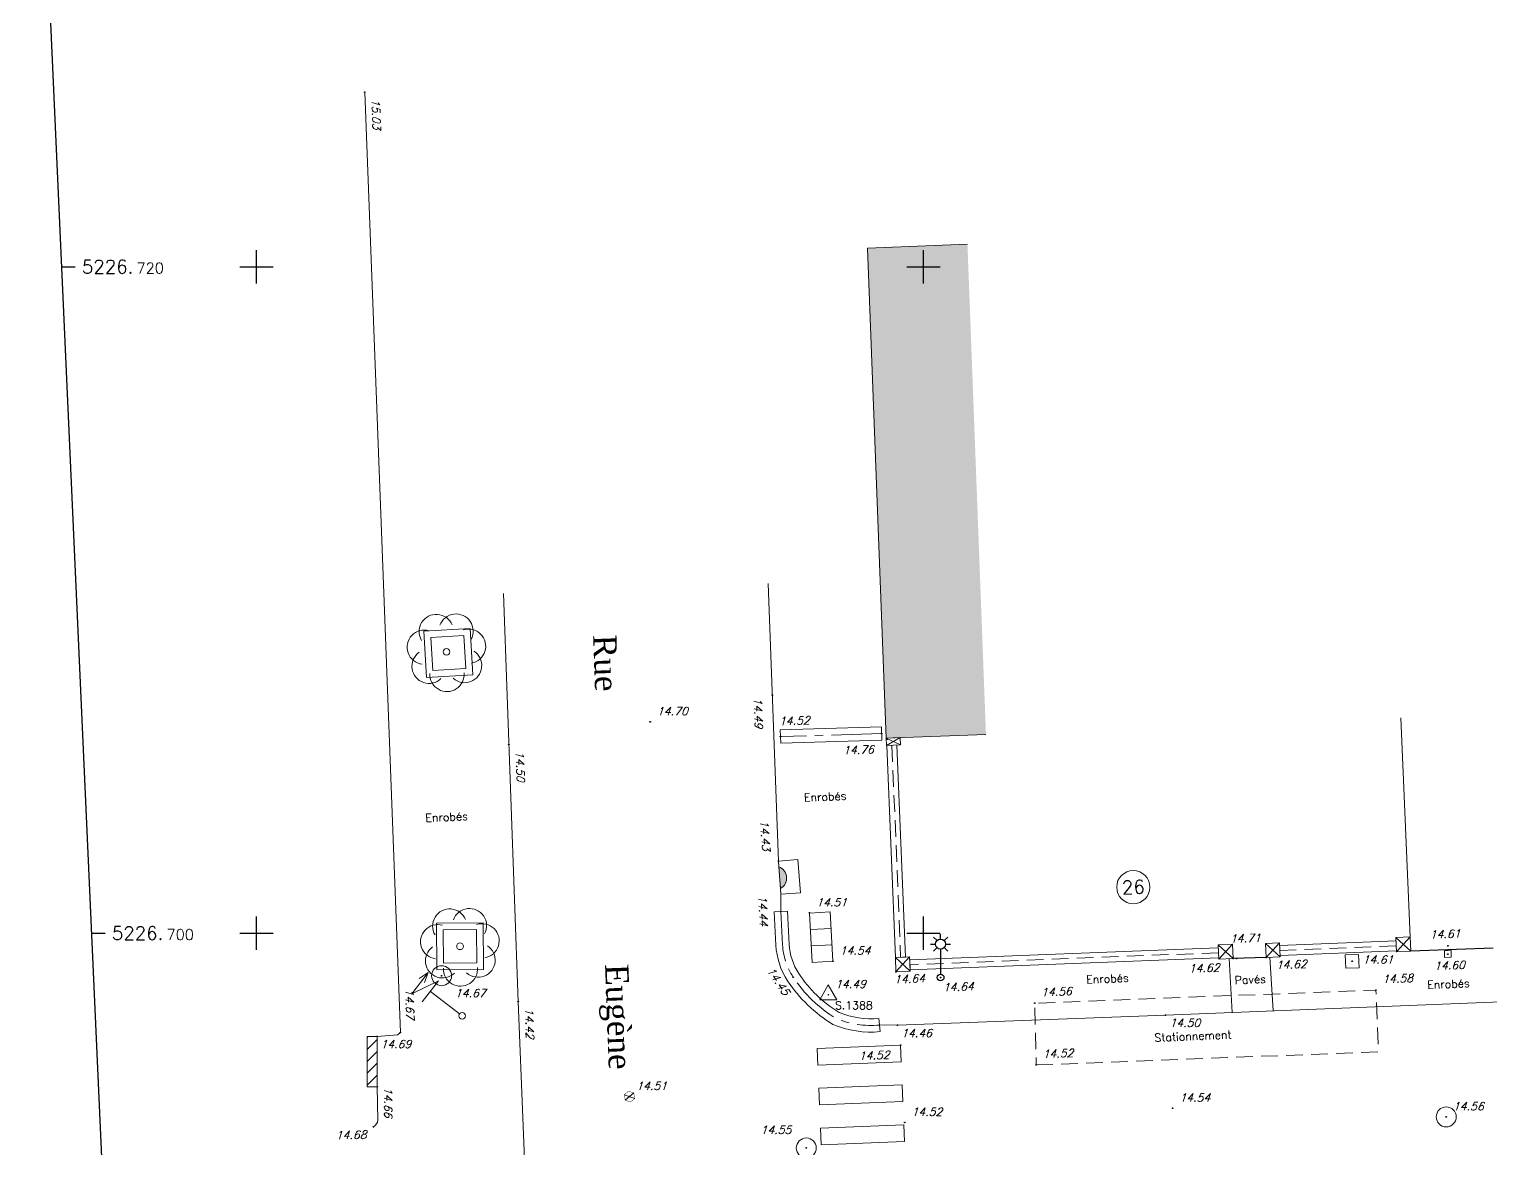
# Model space of a CAD drawing. Header units: metres. Extents: x 1373359 to 1376054, y 5226623 to 5228666.
# Drawn here: x 1375193.18 to 1375237.01, y 5226693.53 to 5226727.13 of the extents above; entities that cross this region are included whole.
import ezdxf
from ezdxf.enums import TextEntityAlignment as Align

# ---------------------------------------------------------------- set-up
doc = ezdxf.new("R2010")
doc.units = ezdxf.units.M
doc.header["$LTSCALE"] = 2
doc.header["$PDMODE"] = 32
doc.header["$PDSIZE"] = 0.02
doc.linetypes.add('AXES2', pattern=[1.125, 0.75, -0.125, 0.125, -0.125])
doc.linetypes.add('INTERROMPU2', pattern=[0.375, 0.25, -0.125])
doc.layers.get('0').update_dxf_attribs({"color": 6})
for name, color, linetype, lineweight in [('ASSEP_P_AFFCAR', 5, 'Continuous', 0), ('ASSEP_P_AFFRON', 5, 'Continuous', 0), ('ASSEP_P_AV--RC', 5, 'Continuous', 9), ('ASSEU_P_AFFCAR', 124, 'Continuous', 9), ('ASSEU_P_AFFRON', 124, 'Continuous', 9), ('CAD_L_PARCELLE', 253, 'Continuous', 0), ('EAU_P_BCH', 4, 'Continuous', 9), ('EV_F_TEXNATSOL', 7, 'Continuous', 0), ('EV_P_ARBRE', 3, 'Continuous', 9), ('FDP_F_BATI', 7, 'Continuous', 9), ('FDP_F_TBATNUM', 7, 'Continuous', 9), ('FDP_L_BATI', 7, 'Continuous', 9), ('FDP_L_MURBAHUT', 7, 'Continuous', 9), ('FDP_L_MURPLEIN', 7, 'Continuous', 9), ('GEOD_P_STA', 6, 'Continuous', 9), ('MUL_P_SUPX-T--', 1, 'Continuous', 0), ('SIGH _L_LIGNE', 7, 'INTERROMPU2', 9), ('SIGH_F_PIETON', 7, 'Continuous', 9), ('TEL_P_AFFREC', 6, 'Continuous', 9), ('VOIE_F_TEXNOM', 7, 'Continuous', 0), ('VOIE_L_BORDREV', 252, 'Continuous', 0), ('VOIE_L_BORDURE', 7, 'Continuous', 9)]:
    doc.layers.add(name, color=color, linetype=linetype, lineweight=lineweight)
for name, color, linetype in [('ECLAI_P_SUPPE0', 6, 'Continuous'), ('FDP_P_SEUILPIE', 7, 'Continuous'), ('MEP_F_CADRE', 7, 'Continuous'), ('MEP_F_CARRO', 7, 'Continuous'), ('MEP_F_TEXCARRO', 7, 'Continuous'), ('TopoAlt', 7, 'Continuous'), ('Topojis', 7, 'Continuous')]:
    doc.layers.add(name, color=color, linetype=linetype)
doc.styles.get("Standard").update_dxf_attribs({"font": 'romans.shx'})
doc.styles.add('TNR', font='TIMES.TTF', dxfattribs={"width": 0.999})

# ---------------------------------------------------------------- blocks, each defined once
blk = doc.blocks.new('Tcpoint')
at = {"color": 0}
blk.add_point((0, 0), dxfattribs=at)
at = {"layer": 'TopoAlt'}
blk.add_attdef('ALT', (0.2, 0.2), '', height=0.24, dxfattribs=at)
blk = doc.blocks.new('u014')
at = {"color": 0}
blk.add_line((0, 0), (0, 0), dxfattribs=at)
blk.add_circle((0, 0), 0.3, dxfattribs=at)
blk = doc.blocks.new('l009')
at = {"color": 0}
for points in [[(-0.3, 1), (-0.15, 1)], [(-0.212132, 1.212132), (-0.106066, 1.106066)], [(-0.106066, 0.893934), (-0.212132, 0.787868)], [(0, 1.15), (0, 1.3)], [(0.212132, 1.212132), (0.106066, 1.106066)], [(0.106066, 0.893934), (0.212132, 0.787868)], [(0.15, 1), (0.3, 1)], [(0, 0.85), (0, 0.85), (0, 0.1)]]:
    blk.add_lwpolyline(points, dxfattribs=at)
for centre, radius in [((0, 1), 0.15), ((0, 0), 0.1)]:
    blk.add_circle(centre, radius, dxfattribs=at)
blk = doc.blocks.new('CB014')
at = {"color": 0}
blk.add_line((0, 0), (0, 0), dxfattribs=at)
blk.add_lwpolyline([(-0.2, -0.2), (-0.2, 0.2), (0.2, 0.2), (0.2, -0.2)], close=True, dxfattribs=at)
blk = doc.blocks.new('CB012')
at = {"color": 0}
blk.add_line((0, 0), (0, 0), dxfattribs=at)
blk.add_lwpolyline([(-0.1, -0.1), (-0.1, 0.1), (0.1, 0.1), (0.1, -0.1)], close=True, dxfattribs=at)
blk = doc.blocks.new('t003')
at = {"color": 0}
blk.add_line((0, 0), (0, 0), dxfattribs=at)
blk.add_lwpolyline([(0.259834, -0.149954), (-0.000053, 0.3), (-0.259781, -0.150046)], close=True, dxfattribs=at)
blk = doc.blocks.new('CB019')
at = {"color": 0}
for p, q in [((-0.156, -0.057), (0.156, 0.057)), ((-0.126, 0.109), (0.126, -0.109))]:
    blk.add_line(p, q, dxfattribs=at)
at = {"color": 0, "const_width": 0.012}
blk.add_lwpolyline([(-0.03, -0.164), (0.126, -0.109), (0.156, 0.057), (0.03, 0.164), (-0.126, 0.109), (-0.156, -0.057)], close=True, dxfattribs=at)
blk = doc.blocks.new('CB008')
blk.add_hatch(color=0).paths.add_polyline_path([(0.174, 0), (0.826, 0, 0.642037)])
at = {"color": 0}
for points in [[(0, 0.586), (1, 0.586)], [(0, 0), (0, 0.586)], [(1, 0), (1, 0.586)], [(0, 0), (0.174, 0)], [(0.174, 0), (0.826, 0)], [(0.826, 0), (1, 0)]]:
    blk.add_lwpolyline(points, dxfattribs=at)
blk.add_arc((0.5, -0.149), 0.358, 24.596, 155.404, dxfattribs=at)
blk = doc.blocks.new('CB003')
at = {"color": 0, "linetype": 'Continuous'}
for p, q in [((0, 0), (0, 1)), ((1, 1), (0, 1)), ((0.333, 0), (0.333, 1)), ((0.666, 0), (0.666, 1)), ((1, 0), (1, 1)), ((1, 0), (0, 0))]:
    blk.add_line(p, q, dxfattribs=at)
blk = doc.blocks.new('szpoint')
at = {"color": 0}
blk.add_point((0, 0), dxfattribs=at)
blk = doc.blocks.new('CB024')
at = {"color": 0}
blk.add_circle((0, 0), 0.5, dxfattribs=at)
for centre, start, end in [((-2.62, 2.18), 45.8389, 234.6315), ((0.07, 3.41), 354.4104, 183.203), ((2.71, 2.07), 302.9818, 131.7744), ((-3.34, -0.69), 97.2675, 286.0601), ((3.31, -0.83), 251.5532, 80.3458), ((-1.54, -3.04), 148.6961, 337.4887), ((1.42, -3.1), 200.1246, 28.9173)]:
    blk.add_arc(centre, 2.57, start, end, dxfattribs=at)
blk = doc.blocks.new('e001')
at = {"color": 0}
for points in [[(0.4, 1.6), (-0.4, 1.6), (0.4, 1.2), (-0.4, 1.2)], [(0.1, 1.7), (0.4, 1.6), (0.1, 1.5)], [(0, 1.2), (0, 0.1)]]:
    blk.add_lwpolyline(points, dxfattribs=at)
blk.add_circle((0, 0), 0.1, dxfattribs=at)

msp = doc.modelspace()

# ---------------------------------------------------------------- hatches: boundary and pattern name
at = {"layer": 'FDP_F_BATI'}
msp.add_hatch(color=9, dxfattribs=at).paths.add_polyline_path([(1375221.873, 5226705.962), (1375218.876, 5226705.849), (1375218.32, 5226720.559), (1375221.318, 5226720.672)])
at = {"layer": 'FDP_L_MURPLEIN'}
h = msp.add_hatch(dxfattribs=at)
h.set_pattern_fill('ANSI31', color=256, scale=0.08, style=0)
h.set_pattern_definition([(45, (1375203.31385, 5226690.40583), (-0.179605, 0.179605), [])])
h.paths.add_polyline_path([(1375203.614, 5226696.905), (1375203.314, 5226696.905), (1375203.316, 5226695.392), (1375203.616, 5226695.392)])

# ---------------------------------------------------------------- linework, layer by layer
at = {"layer": 'CAD_L_PARCELLE', "flags": 128}
msp.add_lwpolyline([(1375234.597, 5226699.891), (1375234.317, 5226706.464)], dxfattribs=at)
at = {"layer": 'FDP_F_TBATNUM'}
msp.add_circle((1375226.292, 5226701.382), 0.499, dxfattribs=at)
at = {"layer": 'FDP_L_BATI', "elevation": -0.163}
msp.add_lwpolyline([(1375221.873, 5226705.962), (1375218.876, 5226705.849), (1375218.32, 5226720.559), (1375221.318, 5226720.672)], dxfattribs=at)
at = {"layer": 'FDP_L_MURBAHUT'}
for p, q in [((1375228.837, 5226699.655), (1375229.267, 5226699.672)), ((1375229.267, 5226699.672), (1375228.837, 5226699.655)), ((1375228.854, 5226699.225), (1375229.267, 5226699.672)), ((1375229.267, 5226699.672), (1375229.284, 5226699.242)), ((1375230.257, 5226699.694), (1375230.676, 5226699.712)), ((1375230.676, 5226699.712), (1375230.257, 5226699.694)), ((1375230.275, 5226699.275), (1375230.257, 5226699.694)), ((1375230.257, 5226699.694), (1375230.694, 5226699.293)), ((1375230.275, 5226699.275), (1375230.676, 5226699.712)), ((1375230.676, 5226699.712), (1375230.694, 5226699.293)), ((1375234.167, 5226699.872), (1375234.597, 5226699.891)), ((1375234.597, 5226699.891), (1375234.167, 5226699.872)), ((1375234.185, 5226699.443), (1375234.167, 5226699.872)), ((1375234.167, 5226699.872), (1375234.615, 5226699.461)), ((1375234.185, 5226699.443), (1375234.597, 5226699.891)), ((1375234.597, 5226699.891), (1375234.615, 5226699.461)), ((1375219.156, 5226699.271), (1375219.585, 5226699.289)), ((1375219.585, 5226699.289), (1375219.156, 5226699.271)), ((1375219.173, 5226698.842), (1375219.156, 5226699.271)), ((1375219.156, 5226699.271), (1375219.602, 5226698.859)), ((1375219.173, 5226698.842), (1375219.585, 5226699.289)), ((1375219.585, 5226699.289), (1375219.602, 5226698.859)), ((1375228.854, 5226699.225), (1375228.837, 5226699.655)), ((1375228.837, 5226699.655), (1375229.284, 5226699.242)), ((1375229.284, 5226699.242), (1375228.854, 5226699.225)), ((1375230.694, 5226699.293), (1375230.275, 5226699.275)), ((1375234.615, 5226699.461), (1375234.185, 5226699.443)), ((1375219.602, 5226698.859), (1375219.173, 5226698.842))]:
    msp.add_line(p, q, dxfattribs=at)
at = {"layer": 'FDP_L_MURBAHUT', "elevation": -0.163, "flags": 128}
for points in [[(1375219.305, 5226705.868), (1375218.876, 5226705.849)], [(1375218.876, 5226705.849), (1375219.315, 5226705.648)], [(1375218.876, 5226705.849), (1375218.886, 5226705.629)], [(1375219.305, 5226705.868), (1375218.886, 5226705.629)], [(1375219.315, 5226705.648), (1375219.305, 5226705.865)], [(1375218.886, 5226705.629), (1375218.886, 5226705.629), (1375219.315, 5226705.648)]]:
    msp.add_lwpolyline(points, dxfattribs=at)
at = {"layer": 'FDP_L_MURBAHUT', "elevation": -0.384}
msp.add_lwpolyline([(1375219.204, 5226705.643), (1375219.463, 5226699.284), (1375219.163, 5226699.272), (1375218.905, 5226705.63)], dxfattribs=at)
at = {"layer": 'FDP_L_MURBAHUT', "linetype": 'INTERROMPU2', "elevation": -0.384, "flags": 128}
msp.add_lwpolyline([(1375219.054, 5226705.637), (1375219.313, 5226699.278)], dxfattribs=at)
at = {"layer": 'FDP_L_MURBAHUT', "flags": 128}
for points in [[(1375234.171, 5226699.772), (1375230.68, 5226699.633)], [(1375234.184, 5226699.473), (1375230.693, 5226699.333)]]:
    msp.add_lwpolyline(points, dxfattribs=at)
at = {"layer": 'FDP_L_MURBAHUT'}
msp.add_lwpolyline([(1375228.841, 5226699.565), (1375219.589, 5226699.199), (1375219.601, 5226698.899), (1375228.853, 5226699.265)], dxfattribs=at)
at = {"layer": 'FDP_L_MURBAHUT', "linetype": 'INTERROMPU2', "flags": 128}
for points in [[(1375228.847, 5226699.415), (1375219.595, 5226699.049)], [(1375234.177, 5226699.622), (1375230.686, 5226699.483)]]:
    msp.add_lwpolyline(points, dxfattribs=at)
at = {"layer": 'FDP_L_MURPLEIN', "flags": 128}
msp.add_lwpolyline([(1375203.316, 5226695.392), (1375203.314, 5226696.905), (1375203.614, 5226696.905), (1375203.616, 5226695.392)], close=True, dxfattribs=at)
at = {"layer": 'FDP_P_SEUILPIE', "flags": 128}
for points in [[(1375230.275, 5226699.275), (1375229.284, 5226699.242)], [(1375237.085, 5226699.555), (1375234.615, 5226699.461)]]:
    msp.add_lwpolyline(points, dxfattribs=at)
at = {"layer": 'MEP_F_CADRE', "flags": 128}
msp.add_lwpolyline([(1375193.192, 5226741.78), (1375276.098, 5226745.507), (1375273.475, 5226803.848), (1375440.307, 5226811.347), (1375448.219, 5226635.325), (1375198.471, 5226624.098), (1375193.182, 5226741.779)], dxfattribs=at)
at = {"layer": 'MEP_F_CARRO'}
for p, q in [((1375200, 5226719.5), (1375200, 5226720.5)), ((1375220, 5226719.5), (1375220, 5226720.5)), ((1375199.5, 5226720), (1375200.5, 5226720)), ((1375219.5, 5226720), (1375220.5, 5226720)), ((1375200, 5226699.5), (1375200, 5226700.5)), ((1375220, 5226699.5), (1375220, 5226700.5)), ((1375199.5, 5226700), (1375200.5, 5226700)), ((1375219.5, 5226700), (1375220.5, 5226700))]:
    msp.add_line(p, q, dxfattribs=at)
at = {"layer": 'MEP_F_TEXCARRO'}
for p, q in [((1375194.161, 5226720), (1375194.561, 5226720)), ((1375195.06, 5226700), (1375195.46, 5226700))]:
    msp.add_line(p, q, dxfattribs=at)
at = {"layer": 'SIGH _L_LIGNE', "flags": 128}
msp.add_lwpolyline([(1375223.38, 5226696.045), (1375233.64, 5226696.441), (1375233.568, 5226698.295), (1375223.334, 5226697.9)], close=True, dxfattribs=at)
at = {"layer": 'SIGH_F_PIETON', "flags": 128}
for points in [[(1375216.812, 5226696.538), (1375216.832, 5226696.038), (1375219.334, 5226696.139), (1375219.314, 5226696.639), (1375216.812, 5226696.538)], [(1375216.86, 5226695.349), (1375216.88, 5226694.849), (1375219.382, 5226694.95), (1375219.361, 5226695.45), (1375216.86, 5226695.349)], [(1375216.908, 5226694.148), (1375216.928, 5226693.649), (1375219.43, 5226693.749), (1375219.41, 5226694.249), (1375216.908, 5226694.148)]]:
    msp.add_lwpolyline(points, dxfattribs=at)
at = {"layer": 'VOIE_L_BORDREV', "flags": 128}
for points, elevation in [([(1375205.017, 5226709.061), (1375206.405, 5226709.139), (1375206.483, 5226707.75), (1375205.094, 5226707.673)], -0.235), ([(1375205.227, 5226708.873), (1375206.217, 5226708.928), (1375206.272, 5226707.939), (1375205.283, 5226707.884)], -0.235), ([(1375205.398, 5226700.298), (1375206.797, 5226700.31), (1375206.808, 5226698.912), (1375205.41, 5226698.9)], -0.387), ([(1375205.6, 5226700.1), (1375206.598, 5226700.108), (1375206.606, 5226699.11), (1375205.608, 5226699.102)], -0.387)]:
    msp.add_lwpolyline(points, close=True, dxfattribs=dict(at, elevation=elevation))
for points in [[(1375229.167, 5226699.238), (1375229.258, 5226697.621)], [(1375230.391, 5226699.28), (1375230.482, 5226697.67)]]:
    msp.add_lwpolyline(points, dxfattribs=at)
at = {"layer": 'VOIE_L_BORDURE', "flags": 128}
for points in [[(1375203.241, 5226725.233), (1375204.311, 5226697.02), (1375204.225, 5226696.947), (1375203.614, 5226696.905)], [(1375208.145, 5226690.465), (1375207.845, 5226697.954), (1375207.401, 5226710.192)], [(1375215.346, 5226710.493), (1375215.649, 5226702.165), (1375215.726, 5226701.168), (1375215.725, 5226700.654)]]:
    msp.add_lwpolyline(points, dxfattribs=at)
at = {"layer": 'VOIE_L_BORDURE'}
msp.add_lwpolyline([(1375215.717, 5226705.701), (1375218.748, 5226705.789), (1375218.737, 5226706.188), (1375215.705, 5226706.101)], close=True, dxfattribs=at)
at = {"layer": 'VOIE_L_BORDURE', "linetype": 'AXES2', "flags": 128}
msp.add_lwpolyline([(1375218.743, 5226705.989), (1375215.711, 5226705.901)], dxfattribs=at)
at = {"layer": 'VOIE_L_BORDURE'}
msp.add_lwpolyline([(1375215.525, 5226700.644), (1375215.574, 5226699.645, 0.134176), (1375215.925, 5226698.573, 0.111204), (1375217.285, 5226697.262, 0.125164), (1375218.699, 5226697.046), (1375218.661, 5226697.444, -0.122273), (1375217.467, 5226697.62, -0.109307), (1375216.259, 5226698.793, -0.134176), (1375215.974, 5226699.664), (1375215.925, 5226700.663)], format="xyb", close=True, dxfattribs=at)
at = {"layer": 'VOIE_L_BORDURE', "linetype": 'AXES2', "flags": 128}
msp.add_lwpolyline([(1375215.725, 5226700.654), (1375215.774, 5226699.654, 0.134176), (1375216.092, 5226698.683, 0.110308), (1375217.376, 5226697.441, 0.123816), (1375218.68, 5226697.245)], format="xyb", dxfattribs=at)
at = {"layer": 'VOIE_L_BORDURE'}
msp.add_lwpolyline([(1375218.679, 5226697.246), (1375219.216, 5226697.238), (1375227.253, 5226697.54), (1375238.581, 5226697.995), (1375248.898, 5226698.403), (1375261.044, 5226698.904), (1375270.94, 5226699.252), (1375272.576, 5226699.353), (1375276.692, 5226699.517), (1375283.508, 5226699.758), (1375286.167, 5226699.853), (1375286.884, 5226699.879)], dxfattribs=at)
at = {"layer": 'VOIE_L_BORDURE', "flags": 128}
msp.add_lwpolyline([(1375203.616, 5226695.392), (1375203.634, 5226694.397, -0.303705), (1375203.502, 5226694.194)], format="xyb", dxfattribs=at)

# ---------------------------------------------------------------- block references
at = {"layer": 'ASSEP_P_AFFCAR', "yscale": -1.000000000001732, "rotation": 2.179689232353756}
msp.add_blockref('CB012', (1375235.724, 5226699.374), dxfattribs=at)
at = {"layer": 'ASSEP_P_AFFRON', "yscale": -1}
for p in [(1375235.676, 5226694.487), (1375216.486, 5226693.555)]:
    msp.add_blockref('u014', p, dxfattribs=at)
at = {"layer": 'ASSEP_P_AV--RC', "rotation": 274.4177805763372}
msp.add_blockref('CB008', (1375215.649, 5226702.165), dxfattribs=at)
at = {"layer": 'ASSEU_P_AFFCAR', "yscale": -0.9999999999996095, "rotation": 2.292334336645231}
msp.add_blockref('CB014', (1375232.857, 5226699.156), dxfattribs=at)
at = {"layer": 'ASSEU_P_AFFRON', "yscale": -1}
msp.add_blockref('u014', (1375205.548, 5226698.725), dxfattribs=at)
at = {"layer": 'EAU_P_BCH', "yscale": -1}
msp.add_blockref('CB019', (1375211.184, 5226695.097), dxfattribs=at)
at = {"layer": 'ECLAI_P_SUPPE0'}
msp.add_blockref('l009', (1375220.513, 5226698.672), dxfattribs=at)
at = {"layer": 'EV_P_ARBRE', "xscale": 0.2000000000000028, "yscale": -0.1999999999999993}
for p in [(1375205.696, 5226708.445), (1375206.1, 5226699.606)]:
    msp.add_blockref('CB024', p, dxfattribs=at)
at = {"layer": 'GEOD_P_STA'}
msp.add_blockref('t003', (1375217.146, 5226698.155), dxfattribs=at)
ref = msp.add_blockref('Tcpoint', (1375217.146, 5226698.155), dxfattribs=at)
ref.add_attrib('MAT', 'S.1388', (1375217.346, 5226697.715), dxfattribs={"height": 0.24})
ref.add_attrib('ALT', '14.49', (1375217.346, 5226698.355), dxfattribs={"layer": 'TopoAlt', "height": 0.24, "oblique": 18})
at = {"layer": 'MUL_P_SUPX-T--', "rotation": 52.41131289822821}
msp.add_blockref('e001', (1375206.165, 5226697.523, -0.387), dxfattribs=at)
at = {"layer": 'TEL_P_AFFREC', "xscale": 1.481939993278558, "yscale": 0.6241881532430815, "rotation": 93.03601605443768}
msp.add_blockref('CB003', (1375217.284, 5226699.158), dxfattribs=at)
at = {"layer": 'Topojis'}
ref = msp.add_blockref('Tcpoint', (1375203.241, 5226725.233), dxfattribs=dict(at, rotation=272.1715933512393))
ref.add_attrib('ALT', '15.03', (1375203.449, 5226725.041), dxfattribs={"layer": 'TopoAlt', "height": 0.24, "rotation": 272.1716, "oblique": 18})
ref = msp.add_blockref('Tcpoint', (1375215.468, 5226707.141), dxfattribs=dict(at, rotation=272.0825813884275))
ref.add_attrib('ALT', '14.49', (1375214.911, 5226707.076), dxfattribs={"layer": 'TopoAlt', "height": 0.24, "rotation": 272.0826, "oblique": 18})
ref = msp.add_blockref('Tcpoint', (1375211.804, 5226706.341), dxfattribs=at)
ref.add_attrib('ALT', '14.70', (1375212.004, 5226706.541), dxfattribs={"layer": 'TopoAlt', "height": 0.24, "oblique": 18})
ref = msp.add_blockref('Tcpoint', (1375215.711, 5226705.901), dxfattribs=dict(at, rotation=1.650990820238874))
ref.add_attrib('ALT', '14.52', (1375215.665, 5226706.243), dxfattribs={"layer": 'TopoAlt', "height": 0.24, "rotation": 1.651, "oblique": 18})
ref = msp.add_blockref('Tcpoint', (1375218.743, 5226705.989), dxfattribs=dict(at, rotation=1.650990820238874))
ref.add_attrib('ALT', '14.76', (1375217.587, 5226705.37), dxfattribs={"layer": 'TopoAlt', "height": 0.24, "rotation": 1.651, "oblique": 18})
msp.add_blockref('szpoint', (1375218.913, 5226705.823), dxfattribs=at)
ref = msp.add_blockref('Tcpoint', (1375207.565, 5226705.666), dxfattribs=dict(at, rotation=272.0744580959082))
ref.add_attrib('ALT', '14.50', (1375207.772, 5226705.473), dxfattribs={"layer": 'TopoAlt', "height": 0.24, "rotation": 272.0745, "oblique": 18})
ref = msp.add_blockref('Tcpoint', (1375215.649, 5226702.165), dxfattribs=dict(at, rotation=274.4177805763372))
ref.add_attrib('ALT', '14.43', (1375215.097, 5226703.391), dxfattribs={"layer": 'TopoAlt', "height": 0.24, "rotation": 274.4178, "oblique": 18})
ref = msp.add_blockref('Tcpoint', (1375215.725, 5226700.654), dxfattribs=dict(at, rotation=272.8096017849794))
ref.add_attrib('ALT', '14.44', (1375215.048, 5226701.138), dxfattribs={"layer": 'TopoAlt', "height": 0.24, "rotation": 272.8096, "oblique": 18})
ref = msp.add_blockref('Tcpoint', (1375216.582, 5226700.606), dxfattribs=at)
ref.add_attrib('ALT', '14.51', (1375216.782, 5226700.806), dxfattribs={"layer": 'TopoAlt', "height": 0.24, "oblique": 18})
ref = msp.add_blockref('Tcpoint', (1375235.728, 5226699.621), dxfattribs=dict(at, rotation=2.179689231937175))
ref.add_attrib('ALT', '14.61', (1375235.183, 5226699.838), dxfattribs={"layer": 'TopoAlt', "height": 0.24, "rotation": 2.1797, "oblique": 18})
ref = msp.add_blockref('Tcpoint', (1375229.391, 5226699.239), dxfattribs=dict(at, rotation=1.875295041505529))
ref.add_attrib('ALT', '14.71', (1375229.19, 5226699.713), dxfattribs={"layer": 'TopoAlt', "height": 0.24, "rotation": 1.8753, "oblique": 18})
ref = msp.add_blockref('Tcpoint', (1375217.284, 5226699.158), dxfattribs=at)
ref.add_attrib('ALT', '14.54', (1375217.484, 5226699.358), dxfattribs={"layer": 'TopoAlt', "height": 0.24, "oblique": 18})
ref = msp.add_blockref('Tcpoint', (1375229.284, 5226699.242), dxfattribs=dict(at, rotation=1.875295041505529))
ref.add_attrib('ALT', '14.62', (1375227.955, 5226698.82), dxfattribs={"layer": 'TopoAlt', "height": 0.24, "rotation": 1.8753, "oblique": 18})
ref = msp.add_blockref('Tcpoint', (1375230.275, 5226699.275), dxfattribs=dict(at, rotation=1.875295041505529))
ref.add_attrib('ALT', '14.62', (1375230.571, 5226698.927), dxfattribs={"layer": 'TopoAlt', "height": 0.24, "rotation": 1.8753, "oblique": 18})
ref = msp.add_blockref('Tcpoint', (1375232.857, 5226699.156), dxfattribs=at)
ref.add_attrib('ALT', '14.61', (1375233.166, 5226699.086), dxfattribs={"layer": 'TopoAlt', "height": 0.24, "oblique": 18})
ref = msp.add_blockref('Tcpoint', (1375235.724, 5226699.374), dxfattribs=dict(at, rotation=2.179689231937175))
ref.add_attrib('ALT', '14.60', (1375235.315, 5226698.898), dxfattribs={"layer": 'TopoAlt', "height": 0.24, "rotation": 2.1797, "oblique": 18})
ref = msp.add_blockref('Tcpoint', (1375216.092, 5226698.683), dxfattribs=dict(at, rotation=303.3779759939384))
ref.add_attrib('ALT', '14.45', (1375215.294, 5226698.885), dxfattribs={"layer": 'TopoAlt', "height": 0.24, "rotation": 303.378, "oblique": 18})
ref = msp.add_blockref('Tcpoint', (1375219.173, 5226698.842), dxfattribs=dict(at, rotation=2.268775396954131))
ref.add_attrib('ALT', '14.64', (1375219.122, 5226698.492), dxfattribs={"layer": 'TopoAlt', "height": 0.24, "rotation": 2.2688, "oblique": 18})
ref = msp.add_blockref('Tcpoint', (1375205.548, 5226698.725), dxfattribs=at)
ref.add_attrib('ALT', '14.67', (1375205.946, 5226698.083), dxfattribs={"layer": 'TopoAlt', "height": 0.24, "oblique": 18})
ref = msp.add_blockref('Tcpoint', (1375220.513, 5226698.672), dxfattribs=dict(at, rotation=2.268775396954131))
ref.add_attrib('ALT', '14.64', (1375220.584, 5226698.253), dxfattribs={"layer": 'TopoAlt', "height": 0.24, "rotation": 2.2688, "oblique": 18})
ref = msp.add_blockref('Tcpoint', (1375223.334, 5226697.9), dxfattribs=dict(at, rotation=2.209359059202488))
ref.add_attrib('ALT', '14.56', (1375223.526, 5226698.108), dxfattribs={"layer": 'TopoAlt', "height": 0.24, "rotation": 2.2094, "oblique": 18})
ref = msp.add_blockref('Tcpoint', (1375233.568, 5226698.295), dxfattribs=dict(at, rotation=2.209359059202488))
ref.add_attrib('ALT', '14.58', (1375233.76, 5226698.502), dxfattribs={"layer": 'TopoAlt', "height": 0.24, "rotation": 2.2094, "oblique": 18})
ref = msp.add_blockref('Tcpoint', (1375204.311, 5226697.02), dxfattribs=dict(at, rotation=272.1715933512393))
ref.add_attrib('ALT', '14.67', (1375204.457, 5226698.343), dxfattribs={"layer": 'TopoAlt', "height": 0.24, "rotation": 272.1716, "oblique": 18})
ref = msp.add_blockref('Tcpoint', (1375207.845, 5226697.954), dxfattribs=dict(at, rotation=272.0744580959082))
ref.add_attrib('ALT', '14.42', (1375208.052, 5226697.761), dxfattribs={"layer": 'TopoAlt', "height": 0.24, "rotation": 272.0745, "oblique": 18})
ref = msp.add_blockref('Tcpoint', (1375227.253, 5226697.54), dxfattribs=at)
ref.add_attrib('ALT', '14.50', (1375227.373, 5226697.192), dxfattribs={"layer": 'TopoAlt', "height": 0.24, "oblique": 18})
ref = msp.add_blockref('Tcpoint', (1375219.216, 5226697.238), dxfattribs=at)
ref.add_attrib('ALT', '14.46', (1375219.327, 5226696.883), dxfattribs={"layer": 'TopoAlt', "height": 0.24, "oblique": 18})
ref = msp.add_blockref('Tcpoint', (1375203.614, 5226696.905), dxfattribs=at)
ref.add_attrib('ALT', '14.69', (1375203.713, 5226696.554), dxfattribs={"layer": 'TopoAlt', "height": 0.24, "oblique": 18})
ref = msp.add_blockref('Tcpoint', (1375219.314, 5226696.639), dxfattribs=dict(at, rotation=2.307938581256353))
ref.add_attrib('ALT', '14.52', (1375218.061, 5226696.196), dxfattribs={"layer": 'TopoAlt', "height": 0.24, "rotation": 2.3079, "oblique": 18})
ref = msp.add_blockref('Tcpoint', (1375223.38, 5226696.045), dxfattribs=dict(at, rotation=2.209359059202488))
ref.add_attrib('ALT', '14.52', (1375223.572, 5226696.253), dxfattribs={"layer": 'TopoAlt', "height": 0.24, "rotation": 2.2094, "oblique": 18})
ref = msp.add_blockref('Tcpoint', (1375203.616, 5226695.392), dxfattribs=dict(at, rotation=270.065825535743))
ref.add_attrib('ALT', '14.66', (1375203.829, 5226695.393), dxfattribs={"layer": 'TopoAlt', "height": 0.24, "rotation": 270.0658, "oblique": 18})
ref = msp.add_blockref('Tcpoint', (1375211.184, 5226695.097), dxfattribs=at)
ref.add_attrib('ALT', '14.51', (1375211.384, 5226695.297), dxfattribs={"layer": 'TopoAlt', "height": 0.24, "oblique": 18})
ref = msp.add_blockref('Tcpoint', (1375227.471, 5226694.745), dxfattribs=at)
ref.add_attrib('ALT', '14.54', (1375227.671, 5226694.945), dxfattribs={"layer": 'TopoAlt', "height": 0.24, "oblique": 18})
ref = msp.add_blockref('Tcpoint', (1375235.676, 5226694.487), dxfattribs=at)
ref.add_attrib('ALT', '14.56', (1375235.876, 5226694.687), dxfattribs={"layer": 'TopoAlt', "height": 0.24, "oblique": 18})
ref = msp.add_blockref('Tcpoint', (1375219.436, 5226694.321), dxfattribs=at)
ref.add_attrib('ALT', '14.52', (1375219.636, 5226694.521), dxfattribs={"layer": 'TopoAlt', "height": 0.24, "oblique": 18})
ref = msp.add_blockref('Tcpoint', (1375203.502, 5226694.194), dxfattribs=dict(at, rotation=1.096688973868747))
ref.add_attrib('ALT', '14.68', (1375202.373, 5226693.819), dxfattribs={"layer": 'TopoAlt', "height": 0.24, "rotation": 1.0967, "oblique": 18})
ref = msp.add_blockref('Tcpoint', (1375216.486, 5226693.555), dxfattribs=at)
ref.add_attrib('ALT', '14.55', (1375215.11, 5226693.979), dxfattribs={"layer": 'TopoAlt', "height": 0.24, "oblique": 18})

# ---------------------------------------------------------------- texts
at = {"layer": 'EV_F_TEXNATSOL'}
for s, rotation, p in [('Enrobés', 2.4328, (1375216.42, 5226703.95, -14.421)), ('Enrobés', 2.4328, (1375205.067, 5226703.339, -14.421)), ('Enrobés', 2.286, (1375224.884, 5226698.489, -14.421)), ('Pavés', 2.4328, (1375229.338, 5226698.469, -14.421)), ('Enrobés', 2.286, (1375235.11, 5226698.329, -14.421)), ('Stationnement', 2.4328, (1375226.93, 5226696.743, -14.421))]:
    msp.add_text(s, height=0.24, rotation=rotation, dxfattribs=at).set_placement(p)
at = {"layer": 'FDP_F_TBATNUM'}
msp.add_text('26', height=0.406, rotation=2.3569, dxfattribs=at).set_placement((1375226.292, 5226701.382), align=Align.MIDDLE_CENTER)
at = {"layer": 'MEP_F_TEXCARRO'}
for s, height, p in [('5226.', 0.4, (1375194.761, 5226719.8)), ('720', 0.32, (1375196.399, 5226719.8)), ('5226.', 0.4, (1375195.66, 5226699.8)), ('700', 0.32, (1375197.298, 5226699.8))]:
    msp.add_text(s, height=height, dxfattribs=at).set_placement(p)
at = {"layer": 'VOIE_F_TEXNOM', "style": 'TNR', "width": 0.999}
msp.add_text("Rue                               Eugène                                           d'Or", height=0.7, rotation=272.0745, dxfattribs=at).set_placement((1375210.091, 5226708.943))

doc.saveas('drawing.dxf')
